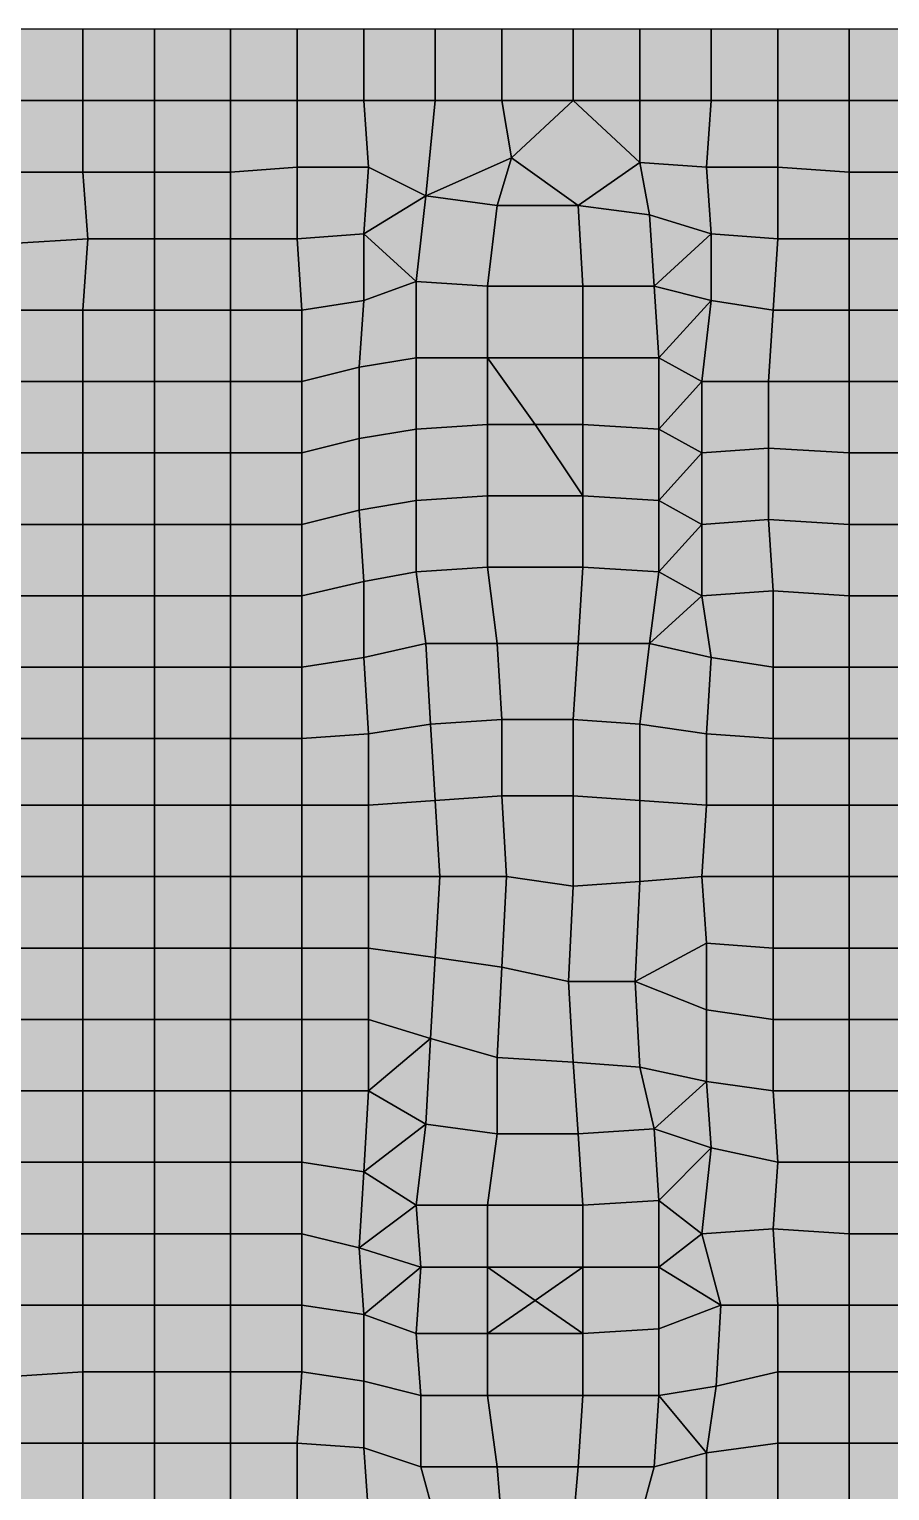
# Model space of a CAD drawing. Header units: metres. Extents: x -7480 to 79269, y -9100 to 45880.
# Drawn here: x 3474 to 7090, y 38440 to 44580 of the extents above; entities that cross this region are included whole.
import ezdxf

# ---------------------------------------------------------------- set-up
doc = ezdxf.new("R2010")
doc.units = ezdxf.units.M
doc.layers.add('COLOR_1', color=1, linetype='Continuous')
doc.layers.add('COLOR_181', color=181, linetype='Continuous')

msp = doc.modelspace()

# ---------------------------------------------------------------- hatches: boundary and pattern name
at = {"layer": 'COLOR_1'}
for points in [[(4880, 39780), (5100, 39640), (5140, 39980)], [(5100, 39640), (5400, 39640), (5440, 39940), (5140, 39980)], [(5400, 39640), (5800, 39640), (5780, 39940), (5440, 39940)], [(5780, 39940), (5800, 39640), (6120, 39660), (6100, 39960)], [(4860, 39460), (5100, 39640), (4880, 39780)], [(5100, 39640), (5120, 39380), (5400, 39380), (5400, 39640)], [(6120, 38840), (6360, 38880), (6380, 39220), (6120, 39120)], [(5800, 38840), (6120, 38840), (6120, 39120), (5800, 39100)], [(4880, 38620), (5120, 38540), (5120, 38840), (4880, 38900)], [(6120, 38840), (6320, 38600), (6360, 38880)], [(5120, 38540), (5440, 38540), (5400, 38840), (5120, 38840)], [(5400, 38840), (5440, 38540), (5780, 38540), (5800, 38840)], [(5780, 38540), (6100, 38540), (6120, 38840), (5800, 38840)], [(6100, 38540), (6320, 38600), (6120, 38840)], [(5440, 38540), (5460, 38300), (5760, 38300), (5780, 38540)], [(5760, 38300), (6040, 38320), (6100, 38540), (5780, 38540)]]:
    msp.add_hatch(color=256, dxfattribs=at).paths.add_polyline_path(points)
at = {"layer": 'COLOR_181'}
for points in [[(3400, 44280), (3700, 44280), (3700, 44580), (3400, 44580)], [(3700, 44280), (4000, 44280), (4000, 44580), (3700, 44580)], [(4000, 44280), (4320, 44280), (4320, 44580), (4000, 44580)], [(4320, 44280), (4600, 44280), (4600, 44580), (4320, 44580)], [(4600, 44280), (4880, 44280), (4880, 44580), (4600, 44580)], [(4880, 44280), (5180, 44280), (5180, 44580), (4880, 44580)], [(5180, 44280), (5460, 44280), (5460, 44580), (5180, 44580)], [(5460, 44280), (5760, 44280), (5760, 44580), (5460, 44580)], [(5760, 44280), (6040, 44280), (6040, 44580), (5760, 44580)], [(6040, 44280), (6340, 44280), (6340, 44580), (6040, 44580)], [(6340, 44280), (6620, 44280), (6620, 44580), (6340, 44580)], [(6620, 44280), (6920, 44280), (6920, 44580), (6620, 44580)], [(6920, 44280), (7220, 44280), (7220, 44580), (6920, 44580)], [(3400, 43980), (3700, 43980), (3700, 44280), (3400, 44280)], [(3700, 43980), (4000, 43980), (4000, 44280), (3700, 44280)], [(4000, 43980), (4320, 43980), (4320, 44280), (4000, 44280)], [(4320, 43980), (4600, 44000), (4600, 44280), (4320, 44280)], [(4600, 44000), (4900, 44000), (4880, 44280), (4600, 44280)], [(4880, 44280), (4900, 44000), (5140, 43880), (5180, 44280)], [(5140, 43880), (5500, 44040), (5460, 44280), (5180, 44280)], [(5460, 44280), (5500, 44040), (5760, 44280)], [(5500, 44040), (5780, 43840), (6040, 44020), (5760, 44280)], [(5760, 44280), (6040, 44020), (6040, 44280)], [(6040, 44020), (6320, 44000), (6340, 44280), (6040, 44280)], [(6320, 44000), (6620, 44000), (6620, 44280), (6340, 44280)], [(6620, 44000), (6920, 43980), (6920, 44280), (6620, 44280)], [(6920, 43980), (7220, 43980), (7220, 44280), (6920, 44280)], [(5140, 43880), (5440, 43840), (5500, 44040)], [(5440, 43840), (5780, 43840), (5500, 44040)], [(3400, 43680), (3720, 43700), (3700, 43980), (3400, 43980)], [(3700, 43980), (3720, 43700), (4000, 43700), (4000, 43980)], [(4000, 43700), (4320, 43700), (4320, 43980), (4000, 43980)], [(4320, 43700), (4600, 43700), (4600, 44000), (4320, 43980)], [(4600, 43700), (4880, 43720), (4900, 44000), (4600, 44000)], [(4880, 43720), (5140, 43880), (4900, 44000)], [(5780, 43840), (6080, 43800), (6040, 44020)], [(6040, 44020), (6080, 43800), (6340, 43720), (6320, 44000)], [(6320, 44000), (6340, 43720), (6620, 43700), (6620, 44000)], [(6620, 43700), (6920, 43700), (6920, 43980), (6620, 44000)], [(6920, 43700), (7220, 43700), (7220, 43980), (6920, 43980)], [(4880, 43720), (5100, 43520), (5140, 43880)], [(5100, 43520), (5400, 43500), (5440, 43840), (5140, 43880)], [(5400, 43500), (5800, 43500), (5780, 43840), (5440, 43840)], [(5780, 43840), (5800, 43500), (6100, 43500), (6080, 43800)], [(6080, 43800), (6100, 43500), (6340, 43720)], [(4600, 43700), (4620, 43400), (4880, 43440), (4880, 43720)], [(4880, 43440), (5100, 43520), (4880, 43720)], [(6100, 43500), (6340, 43440), (6340, 43720)], [(6340, 43440), (6600, 43400), (6620, 43700), (6340, 43720)], [(3400, 43400), (3700, 43400), (3720, 43700), (3400, 43680)], [(3700, 43400), (4000, 43400), (4000, 43700), (3720, 43700)], [(4000, 43400), (4320, 43400), (4320, 43700), (4000, 43700)], [(4320, 43400), (4620, 43400), (4600, 43700), (4320, 43700)], [(6600, 43400), (6920, 43400), (6920, 43700), (6620, 43700)], [(6920, 43400), (7220, 43400), (7220, 43700), (6920, 43700)], [(4860, 43160), (5100, 43200), (5100, 43520), (4880, 43440)], [(5100, 43200), (5400, 43200), (5400, 43500), (5100, 43520)], [(5400, 43200), (5800, 43200), (5800, 43500), (5400, 43500)], [(5800, 43200), (6120, 43200), (6100, 43500), (5800, 43500)], [(6100, 43500), (6120, 43200), (6340, 43440)], [(4620, 43100), (4860, 43160), (4880, 43440), (4620, 43400)], [(6120, 43200), (6300, 43100), (6340, 43440)], [(6300, 43100), (6580, 43100), (6600, 43400), (6340, 43440)], [(3400, 43100), (3700, 43100), (3700, 43400), (3400, 43400)], [(3700, 43100), (4000, 43100), (4000, 43400), (3700, 43400)], [(4000, 43100), (4320, 43100), (4320, 43400), (4000, 43400)], [(4320, 43100), (4620, 43100), (4620, 43400), (4320, 43400)], [(6580, 43100), (6920, 43100), (6920, 43400), (6600, 43400)], [(6920, 43100), (7220, 43100), (7220, 43400), (6920, 43400)], [(4860, 42860), (5100, 42900), (5100, 43200), (4860, 43160)], [(5100, 42900), (5400, 42920), (5400, 43200), (5100, 43200)], [(5400, 43200), (5600, 42920), (5800, 42920), (5800, 43200)], [(5400, 42920), (5600, 42920), (5400, 43200)], [(5800, 42920), (6120, 42900), (6120, 43200), (5800, 43200)], [(6120, 42900), (6300, 43100), (6120, 43200)], [(4620, 42800), (4860, 42860), (4860, 43160), (4620, 43100)], [(3400, 42800), (3700, 42800), (3700, 43100), (3400, 43100)], [(3700, 42800), (4000, 42800), (4000, 43100), (3700, 43100)], [(4000, 42800), (4320, 42800), (4320, 43100), (4000, 43100)], [(4320, 42800), (4620, 42800), (4620, 43100), (4320, 43100)], [(6120, 42900), (6300, 42800), (6300, 43100)], [(6300, 42800), (6580, 42820), (6580, 43100), (6300, 43100)], [(6580, 42820), (6920, 42800), (6920, 43100), (6580, 43100)], [(6920, 42800), (7220, 42800), (7220, 43100), (6920, 43100)], [(5100, 42600), (5400, 42620), (5400, 42920), (5100, 42900)], [(5400, 42620), (5800, 42620), (5600, 42920), (5400, 42920)], [(5600, 42920), (5800, 42620), (5800, 42920)], [(5800, 42620), (6120, 42600), (6120, 42900), (5800, 42920)], [(4620, 42500), (4860, 42560), (4860, 42860), (4620, 42800)], [(4860, 42560), (5100, 42600), (5100, 42900), (4860, 42860)], [(6120, 42600), (6300, 42800), (6120, 42900)], [(3400, 42500), (3700, 42500), (3700, 42800), (3400, 42800)], [(3700, 42500), (4000, 42500), (4000, 42800), (3700, 42800)], [(4000, 42500), (4320, 42500), (4320, 42800), (4000, 42800)], [(4320, 42500), (4620, 42500), (4620, 42800), (4320, 42800)], [(6120, 42600), (6300, 42500), (6300, 42800)], [(6300, 42500), (6580, 42520), (6580, 42820), (6300, 42800)], [(6580, 42520), (6920, 42500), (6920, 42800), (6580, 42820)], [(6920, 42500), (7220, 42500), (7220, 42800), (6920, 42800)], [(5100, 42300), (5400, 42320), (5400, 42620), (5100, 42600)], [(5400, 42320), (5800, 42320), (5800, 42620), (5400, 42620)], [(5800, 42320), (6120, 42300), (6120, 42600), (5800, 42620)], [(4620, 42200), (4880, 42260), (4860, 42560), (4620, 42500)], [(4860, 42560), (4880, 42260), (5100, 42300), (5100, 42600)], [(6120, 42300), (6300, 42500), (6120, 42600)], [(3400, 42200), (3700, 42200), (3700, 42500), (3400, 42500)], [(3700, 42200), (4000, 42200), (4000, 42500), (3700, 42500)], [(4000, 42200), (4320, 42200), (4320, 42500), (4000, 42500)], [(4320, 42200), (4620, 42200), (4620, 42500), (4320, 42500)], [(6120, 42300), (6300, 42200), (6300, 42500)], [(6300, 42200), (6600, 42220), (6580, 42520), (6300, 42500)], [(6580, 42520), (6600, 42220), (6920, 42200), (6920, 42500)], [(6920, 42200), (7220, 42200), (7220, 42500), (6920, 42500)], [(5100, 42300), (5140, 42000), (5440, 42000), (5400, 42320)], [(5400, 42320), (5440, 42000), (5780, 42000), (5800, 42320)], [(5780, 42000), (6080, 42000), (6120, 42300), (5800, 42320)], [(4620, 41900), (4880, 41940), (4880, 42260), (4620, 42200)], [(4880, 41940), (5140, 42000), (5100, 42300), (4880, 42260)], [(6080, 42000), (6300, 42200), (6120, 42300)], [(3400, 41900), (3700, 41900), (3700, 42200), (3400, 42200)], [(3700, 41900), (4000, 41900), (4000, 42200), (3700, 42200)], [(4000, 41900), (4320, 41900), (4320, 42200), (4000, 42200)], [(4320, 41900), (4620, 41900), (4620, 42200), (4320, 42200)], [(6080, 42000), (6340, 41940), (6300, 42200)], [(6300, 42200), (6340, 41940), (6600, 41900), (6600, 42220)], [(6600, 41900), (6920, 41900), (6920, 42200), (6600, 42220)], [(6920, 41900), (7220, 41900), (7220, 42200), (6920, 42200)], [(4880, 41940), (4900, 41620), (5160, 41660), (5140, 42000)], [(5140, 42000), (5160, 41660), (5460, 41680), (5440, 42000)], [(5440, 42000), (5460, 41680), (5760, 41680), (5780, 42000)], [(5760, 41680), (6040, 41660), (6080, 42000), (5780, 42000)], [(6040, 41660), (6320, 41620), (6340, 41940), (6080, 42000)], [(4620, 41600), (4900, 41620), (4880, 41940), (4620, 41900)], [(6320, 41620), (6600, 41600), (6600, 41900), (6340, 41940)], [(3400, 41600), (3700, 41600), (3700, 41900), (3400, 41900)], [(3700, 41600), (4000, 41600), (4000, 41900), (3700, 41900)], [(4000, 41600), (4320, 41600), (4320, 41900), (4000, 41900)], [(4320, 41600), (4620, 41600), (4620, 41900), (4320, 41900)], [(6600, 41600), (6920, 41600), (6920, 41900), (6600, 41900)], [(6920, 41600), (7220, 41600), (7220, 41900), (6920, 41900)], [(4900, 41320), (5180, 41340), (5160, 41660), (4900, 41620)], [(5160, 41660), (5180, 41340), (5460, 41360), (5460, 41680)], [(5460, 41360), (5760, 41360), (5760, 41680), (5460, 41680)], [(5760, 41360), (6040, 41340), (6040, 41660), (5760, 41680)], [(6040, 41340), (6320, 41320), (6320, 41620), (6040, 41660)], [(3400, 41320), (3700, 41320), (3700, 41600), (3400, 41600)], [(3700, 41320), (4000, 41320), (4000, 41600), (3700, 41600)], [(4000, 41320), (4320, 41320), (4320, 41600), (4000, 41600)], [(4320, 41320), (4620, 41320), (4620, 41600), (4320, 41600)], [(4620, 41320), (4900, 41320), (4900, 41620), (4620, 41600)], [(6320, 41320), (6600, 41320), (6600, 41600), (6320, 41620)], [(6600, 41320), (6920, 41320), (6920, 41600), (6600, 41600)], [(6920, 41320), (7220, 41320), (7220, 41600), (6920, 41600)], [(4900, 41020), (5200, 41020), (5180, 41340), (4900, 41320)], [(5180, 41340), (5200, 41020), (5480, 41020), (5460, 41360)], [(5460, 41360), (5480, 41020), (5760, 40980), (5760, 41360)], [(5760, 40980), (6040, 41000), (6040, 41340), (5760, 41360)], [(6040, 41000), (6300, 41020), (6320, 41320), (6040, 41340)], [(3400, 41020), (3700, 41020), (3700, 41320), (3400, 41320)], [(3700, 41020), (4000, 41020), (4000, 41320), (3700, 41320)], [(4000, 41020), (4320, 41020), (4320, 41320), (4000, 41320)], [(4320, 41020), (4620, 41020), (4620, 41320), (4320, 41320)], [(4620, 41020), (4900, 41020), (4900, 41320), (4620, 41320)], [(6300, 41020), (6600, 41020), (6600, 41320), (6320, 41320)], [(6600, 41020), (6920, 41020), (6920, 41320), (6600, 41320)], [(6920, 41020), (7220, 41020), (7220, 41320), (6920, 41320)], [(3400, 40720), (3700, 40720), (3700, 41020), (3400, 41020)], [(3700, 40720), (4000, 40720), (4000, 41020), (3700, 41020)], [(4000, 40720), (4320, 40720), (4320, 41020), (4000, 41020)], [(4320, 40720), (4620, 40720), (4620, 41020), (4320, 41020)], [(4620, 40720), (4900, 40720), (4900, 41020), (4620, 41020)], [(4900, 40720), (5180, 40680), (5200, 41020), (4900, 41020)], [(5180, 40680), (5460, 40640), (5480, 41020), (5200, 41020)], [(5460, 40640), (5740, 40580), (5760, 40980), (5480, 41020)], [(6020, 40580), (6320, 40740), (6300, 41020), (6040, 41000)], [(6300, 41020), (6320, 40740), (6600, 40720), (6600, 41020)], [(6600, 40720), (6920, 40720), (6920, 41020), (6600, 41020)], [(6920, 40720), (7220, 40720), (7220, 41020), (6920, 41020)], [(5740, 40580), (6020, 40580), (6040, 41000), (5760, 40980)], [(3400, 40420), (3700, 40420), (3700, 40720), (3400, 40720)], [(3700, 40420), (4000, 40420), (4000, 40720), (3700, 40720)], [(4000, 40420), (4320, 40420), (4320, 40720), (4000, 40720)], [(4320, 40420), (4620, 40420), (4620, 40720), (4320, 40720)], [(4620, 40420), (4900, 40420), (4900, 40720), (4620, 40720)], [(4900, 40420), (5160, 40340), (5180, 40680), (4900, 40720)], [(6020, 40580), (6320, 40460), (6320, 40740)], [(6320, 40460), (6600, 40420), (6600, 40720), (6320, 40740)], [(6600, 40420), (6920, 40420), (6920, 40720), (6600, 40720)], [(6920, 40420), (7220, 40420), (7220, 40720), (6920, 40720)], [(5160, 40340), (5440, 40260), (5460, 40640), (5180, 40680)], [(5440, 40260), (5760, 40240), (5740, 40580), (5460, 40640)], [(5740, 40580), (5760, 40240), (6040, 40220), (6020, 40580)], [(6020, 40580), (6040, 40220), (6320, 40160), (6320, 40460)], [(3400, 40120), (3700, 40120), (3700, 40420), (3400, 40420)], [(3700, 40120), (4000, 40120), (4000, 40420), (3700, 40420)], [(4000, 40120), (4320, 40120), (4320, 40420), (4000, 40420)], [(4320, 40120), (4620, 40120), (4620, 40420), (4320, 40420)], [(4620, 40120), (4900, 40120), (4900, 40420), (4620, 40420)], [(4900, 40120), (5160, 40340), (4900, 40420)], [(6320, 40160), (6600, 40120), (6600, 40420), (6320, 40460)], [(6600, 40120), (6920, 40120), (6920, 40420), (6600, 40420)], [(6920, 40120), (7220, 40120), (7220, 40420), (6920, 40420)], [(4900, 40120), (5140, 39980), (5160, 40340)], [(5140, 39980), (5440, 39940), (5440, 40260), (5160, 40340)], [(5440, 39940), (5780, 39940), (5760, 40240), (5440, 40260)], [(5760, 40240), (5780, 39940), (6100, 39960), (6040, 40220)], [(6040, 40220), (6100, 39960), (6320, 40160)], [(6100, 39960), (6340, 39880), (6320, 40160)], [(6320, 40160), (6340, 39880), (6620, 39820), (6600, 40120)], [(3400, 39820), (3700, 39820), (3700, 40120), (3400, 40120)], [(3700, 39820), (4000, 39820), (4000, 40120), (3700, 40120)], [(4000, 39820), (4320, 39820), (4320, 40120), (4000, 40120)], [(4320, 39820), (4620, 39820), (4620, 40120), (4320, 40120)], [(4620, 39820), (4880, 39780), (4900, 40120), (4620, 40120)], [(4880, 39780), (5140, 39980), (4900, 40120)], [(6600, 40120), (6620, 39820), (6920, 39820), (6920, 40120)], [(6920, 39820), (7220, 39820), (7220, 40120), (6920, 40120)], [(6100, 39960), (6120, 39660), (6340, 39880)], [(6120, 39660), (6300, 39520), (6340, 39880)], [(6300, 39520), (6600, 39540), (6620, 39820), (6340, 39880)], [(3400, 39520), (3700, 39520), (3700, 39820), (3400, 39820)], [(3700, 39520), (4000, 39520), (4000, 39820), (3700, 39820)], [(4000, 39520), (4320, 39520), (4320, 39820), (4000, 39820)], [(4320, 39520), (4620, 39520), (4620, 39820), (4320, 39820)], [(4620, 39520), (4860, 39460), (4880, 39780), (4620, 39820)], [(6600, 39540), (6920, 39520), (6920, 39820), (6620, 39820)], [(6920, 39520), (7220, 39520), (7220, 39820), (6920, 39820)], [(4860, 39460), (5120, 39380), (5100, 39640)], [(5400, 39380), (5800, 39380), (5800, 39640), (5400, 39640)], [(5800, 39380), (6120, 39380), (6120, 39660), (5800, 39640)], [(6120, 39380), (6300, 39520), (6120, 39660)], [(3300, 39220), (3700, 39220), (3700, 39520), (3400, 39520)], [(3700, 39220), (4000, 39220), (4000, 39520), (3700, 39520)], [(4000, 39220), (4320, 39220), (4320, 39520), (4000, 39520)], [(4320, 39220), (4620, 39220), (4620, 39520), (4320, 39520)], [(4620, 39220), (4880, 39180), (4860, 39460), (4620, 39520)], [(6120, 39380), (6380, 39220), (6300, 39520)], [(6300, 39520), (6380, 39220), (6620, 39220), (6600, 39540)], [(6600, 39540), (6620, 39220), (6920, 39220), (6920, 39520)], [(6920, 39220), (7220, 39220), (7220, 39520), (6920, 39520)], [(4860, 39460), (4880, 39180), (5120, 39380)], [(4880, 39180), (5100, 39100), (5120, 39380)], [(5100, 39100), (5400, 39100), (5400, 39380), (5120, 39380)], [(5400, 39100), (5600, 39240), (5400, 39380)], [(5400, 39380), (5600, 39240), (5800, 39380)], [(5600, 39240), (5800, 39100), (5800, 39380)], [(5800, 39100), (6120, 39120), (6120, 39380), (5800, 39380)], [(6120, 39120), (6380, 39220), (6120, 39380)], [(5400, 39100), (5800, 39100), (5600, 39240)], [(3300, 39220), (3400, 38920), (3700, 38940), (3700, 39220)], [(3700, 38940), (4000, 38940), (4000, 39220), (3700, 39220)], [(4000, 38940), (4320, 38940), (4320, 39220), (4000, 39220)], [(4320, 38940), (4620, 38940), (4620, 39220), (4320, 39220)], [(4620, 38940), (4880, 38900), (4880, 39180), (4620, 39220)], [(4880, 38900), (5120, 38840), (5100, 39100), (4880, 39180)], [(6360, 38880), (6620, 38940), (6620, 39220), (6380, 39220)], [(6620, 38940), (6920, 38940), (6920, 39220), (6620, 39220)], [(6920, 38940), (7220, 38940), (7220, 39220), (6920, 39220)], [(5100, 39100), (5120, 38840), (5400, 38840), (5400, 39100)], [(5400, 38840), (5800, 38840), (5800, 39100), (5400, 39100)], [(3400, 38640), (3700, 38640), (3700, 38940), (3400, 38920)], [(3700, 38640), (4000, 38640), (4000, 38940), (3700, 38940)], [(4000, 38640), (4320, 38640), (4320, 38940), (4000, 38940)], [(4320, 38640), (4600, 38640), (4620, 38940), (4320, 38940)], [(4600, 38640), (4880, 38620), (4880, 38900), (4620, 38940)], [(6320, 38600), (6620, 38640), (6620, 38940), (6360, 38880)], [(6620, 38640), (6920, 38640), (6920, 38940), (6620, 38940)], [(6920, 38640), (7220, 38640), (7220, 38940), (6920, 38940)], [(3400, 38340), (3700, 38340), (3700, 38640), (3400, 38640)], [(3700, 38340), (4000, 38340), (4000, 38640), (3700, 38640)], [(4000, 38340), (4320, 38340), (4320, 38640), (4000, 38640)], [(4320, 38340), (4600, 38340), (4600, 38640), (4320, 38640)], [(4600, 38340), (4900, 38340), (4880, 38620), (4600, 38640)], [(6320, 38320), (6620, 38340), (6620, 38640), (6320, 38600)], [(6620, 38340), (6920, 38340), (6920, 38640), (6620, 38640)], [(6920, 38340), (7220, 38340), (7220, 38640), (6920, 38640)], [(4880, 38620), (4900, 38340), (5180, 38320), (5120, 38540)], [(6040, 38320), (6320, 38320), (6320, 38600), (6100, 38540)], [(5120, 38540), (5180, 38320), (5460, 38300), (5440, 38540)]]:
    msp.add_hatch(color=256, dxfattribs=at).paths.add_polyline_path(points)

# ---------------------------------------------------------------- linework, layer by layer
at = {"layer": 'COLOR_1'}
for points in [[(4880, 39780), (5100, 39640), (5140, 39980)], [(5100, 39640), (5400, 39640), (5440, 39940), (5140, 39980)], [(5400, 39640), (5800, 39640), (5780, 39940), (5440, 39940)], [(5780, 39940), (5800, 39640), (6120, 39660), (6100, 39960)], [(4860, 39460), (5100, 39640), (4880, 39780)], [(5100, 39640), (5120, 39380), (5400, 39380), (5400, 39640)], [(6120, 38840), (6360, 38880), (6380, 39220), (6120, 39120)], [(5800, 38840), (6120, 38840), (6120, 39120), (5800, 39100)], [(4880, 38620), (5120, 38540), (5120, 38840), (4880, 38900)], [(6120, 38840), (6320, 38600), (6360, 38880)], [(5120, 38540), (5440, 38540), (5400, 38840), (5120, 38840)], [(5400, 38840), (5440, 38540), (5780, 38540), (5800, 38840)], [(5780, 38540), (6100, 38540), (6120, 38840), (5800, 38840)], [(6100, 38540), (6320, 38600), (6120, 38840)], [(5440, 38540), (5460, 38300), (5760, 38300), (5780, 38540)], [(5760, 38300), (6040, 38320), (6100, 38540), (5780, 38540)]]:
    msp.add_lwpolyline(points, close=True, dxfattribs=at)
at = {"layer": 'COLOR_181'}
for points in [[(3400, 44280), (3700, 44280), (3700, 44580), (3400, 44580)], [(3700, 44280), (4000, 44280), (4000, 44580), (3700, 44580)], [(4000, 44280), (4320, 44280), (4320, 44580), (4000, 44580)], [(4320, 44280), (4600, 44280), (4600, 44580), (4320, 44580)], [(4600, 44280), (4880, 44280), (4880, 44580), (4600, 44580)], [(4880, 44280), (5180, 44280), (5180, 44580), (4880, 44580)], [(5180, 44280), (5460, 44280), (5460, 44580), (5180, 44580)], [(5460, 44280), (5760, 44280), (5760, 44580), (5460, 44580)], [(5760, 44280), (6040, 44280), (6040, 44580), (5760, 44580)], [(6040, 44280), (6340, 44280), (6340, 44580), (6040, 44580)], [(6340, 44280), (6620, 44280), (6620, 44580), (6340, 44580)], [(6620, 44280), (6920, 44280), (6920, 44580), (6620, 44580)], [(6920, 44280), (7220, 44280), (7220, 44580), (6920, 44580)], [(3400, 43980), (3700, 43980), (3700, 44280), (3400, 44280)], [(3700, 43980), (4000, 43980), (4000, 44280), (3700, 44280)], [(4000, 43980), (4320, 43980), (4320, 44280), (4000, 44280)], [(4320, 43980), (4600, 44000), (4600, 44280), (4320, 44280)], [(4600, 44000), (4900, 44000), (4880, 44280), (4600, 44280)], [(4880, 44280), (4900, 44000), (5140, 43880), (5180, 44280)], [(5140, 43880), (5500, 44040), (5460, 44280), (5180, 44280)], [(5460, 44280), (5500, 44040), (5760, 44280)], [(5500, 44040), (5780, 43840), (6040, 44020), (5760, 44280)], [(5760, 44280), (6040, 44020), (6040, 44280)], [(6040, 44020), (6320, 44000), (6340, 44280), (6040, 44280)], [(6320, 44000), (6620, 44000), (6620, 44280), (6340, 44280)], [(6620, 44000), (6920, 43980), (6920, 44280), (6620, 44280)], [(6920, 43980), (7220, 43980), (7220, 44280), (6920, 44280)], [(5140, 43880), (5440, 43840), (5500, 44040)], [(5440, 43840), (5780, 43840), (5500, 44040)], [(3400, 43680), (3720, 43700), (3700, 43980), (3400, 43980)], [(3700, 43980), (3720, 43700), (4000, 43700), (4000, 43980)], [(4000, 43700), (4320, 43700), (4320, 43980), (4000, 43980)], [(4320, 43700), (4600, 43700), (4600, 44000), (4320, 43980)], [(4600, 43700), (4880, 43720), (4900, 44000), (4600, 44000)], [(4880, 43720), (5140, 43880), (4900, 44000)], [(5780, 43840), (6080, 43800), (6040, 44020)], [(6040, 44020), (6080, 43800), (6340, 43720), (6320, 44000)], [(6320, 44000), (6340, 43720), (6620, 43700), (6620, 44000)], [(6620, 43700), (6920, 43700), (6920, 43980), (6620, 44000)], [(6920, 43700), (7220, 43700), (7220, 43980), (6920, 43980)], [(4880, 43720), (5100, 43520), (5140, 43880)], [(5100, 43520), (5400, 43500), (5440, 43840), (5140, 43880)], [(5400, 43500), (5800, 43500), (5780, 43840), (5440, 43840)], [(5780, 43840), (5800, 43500), (6100, 43500), (6080, 43800)], [(6080, 43800), (6100, 43500), (6340, 43720)], [(4600, 43700), (4620, 43400), (4880, 43440), (4880, 43720)], [(4880, 43440), (5100, 43520), (4880, 43720)], [(6100, 43500), (6340, 43440), (6340, 43720)], [(6340, 43440), (6600, 43400), (6620, 43700), (6340, 43720)], [(3400, 43400), (3700, 43400), (3720, 43700), (3400, 43680)], [(3700, 43400), (4000, 43400), (4000, 43700), (3720, 43700)], [(4000, 43400), (4320, 43400), (4320, 43700), (4000, 43700)], [(4320, 43400), (4620, 43400), (4600, 43700), (4320, 43700)], [(6600, 43400), (6920, 43400), (6920, 43700), (6620, 43700)], [(6920, 43400), (7220, 43400), (7220, 43700), (6920, 43700)], [(4860, 43160), (5100, 43200), (5100, 43520), (4880, 43440)], [(5100, 43200), (5400, 43200), (5400, 43500), (5100, 43520)], [(5400, 43200), (5800, 43200), (5800, 43500), (5400, 43500)], [(5800, 43200), (6120, 43200), (6100, 43500), (5800, 43500)], [(6100, 43500), (6120, 43200), (6340, 43440)], [(4620, 43100), (4860, 43160), (4880, 43440), (4620, 43400)], [(6120, 43200), (6300, 43100), (6340, 43440)], [(6300, 43100), (6580, 43100), (6600, 43400), (6340, 43440)], [(3400, 43100), (3700, 43100), (3700, 43400), (3400, 43400)], [(3700, 43100), (4000, 43100), (4000, 43400), (3700, 43400)], [(4000, 43100), (4320, 43100), (4320, 43400), (4000, 43400)], [(4320, 43100), (4620, 43100), (4620, 43400), (4320, 43400)], [(6580, 43100), (6920, 43100), (6920, 43400), (6600, 43400)], [(6920, 43100), (7220, 43100), (7220, 43400), (6920, 43400)], [(4860, 42860), (5100, 42900), (5100, 43200), (4860, 43160)], [(5100, 42900), (5400, 42920), (5400, 43200), (5100, 43200)], [(5400, 43200), (5600, 42920), (5800, 42920), (5800, 43200)], [(5400, 42920), (5600, 42920), (5400, 43200)], [(5800, 42920), (6120, 42900), (6120, 43200), (5800, 43200)], [(6120, 42900), (6300, 43100), (6120, 43200)], [(4620, 42800), (4860, 42860), (4860, 43160), (4620, 43100)], [(3400, 42800), (3700, 42800), (3700, 43100), (3400, 43100)], [(3700, 42800), (4000, 42800), (4000, 43100), (3700, 43100)], [(4000, 42800), (4320, 42800), (4320, 43100), (4000, 43100)], [(4320, 42800), (4620, 42800), (4620, 43100), (4320, 43100)], [(6120, 42900), (6300, 42800), (6300, 43100)], [(6300, 42800), (6580, 42820), (6580, 43100), (6300, 43100)], [(6580, 42820), (6920, 42800), (6920, 43100), (6580, 43100)], [(6920, 42800), (7220, 42800), (7220, 43100), (6920, 43100)], [(5100, 42600), (5400, 42620), (5400, 42920), (5100, 42900)], [(5400, 42620), (5800, 42620), (5600, 42920), (5400, 42920)], [(5600, 42920), (5800, 42620), (5800, 42920)], [(5800, 42620), (6120, 42600), (6120, 42900), (5800, 42920)], [(4620, 42500), (4860, 42560), (4860, 42860), (4620, 42800)], [(4860, 42560), (5100, 42600), (5100, 42900), (4860, 42860)], [(6120, 42600), (6300, 42800), (6120, 42900)], [(3400, 42500), (3700, 42500), (3700, 42800), (3400, 42800)], [(3700, 42500), (4000, 42500), (4000, 42800), (3700, 42800)], [(4000, 42500), (4320, 42500), (4320, 42800), (4000, 42800)], [(4320, 42500), (4620, 42500), (4620, 42800), (4320, 42800)], [(6120, 42600), (6300, 42500), (6300, 42800)], [(6300, 42500), (6580, 42520), (6580, 42820), (6300, 42800)], [(6580, 42520), (6920, 42500), (6920, 42800), (6580, 42820)], [(6920, 42500), (7220, 42500), (7220, 42800), (6920, 42800)], [(5100, 42300), (5400, 42320), (5400, 42620), (5100, 42600)], [(5400, 42320), (5800, 42320), (5800, 42620), (5400, 42620)], [(5800, 42320), (6120, 42300), (6120, 42600), (5800, 42620)], [(4620, 42200), (4880, 42260), (4860, 42560), (4620, 42500)], [(4860, 42560), (4880, 42260), (5100, 42300), (5100, 42600)], [(6120, 42300), (6300, 42500), (6120, 42600)], [(3400, 42200), (3700, 42200), (3700, 42500), (3400, 42500)], [(3700, 42200), (4000, 42200), (4000, 42500), (3700, 42500)], [(4000, 42200), (4320, 42200), (4320, 42500), (4000, 42500)], [(4320, 42200), (4620, 42200), (4620, 42500), (4320, 42500)], [(6120, 42300), (6300, 42200), (6300, 42500)], [(6300, 42200), (6600, 42220), (6580, 42520), (6300, 42500)], [(6580, 42520), (6600, 42220), (6920, 42200), (6920, 42500)], [(6920, 42200), (7220, 42200), (7220, 42500), (6920, 42500)], [(5100, 42300), (5140, 42000), (5440, 42000), (5400, 42320)], [(5400, 42320), (5440, 42000), (5780, 42000), (5800, 42320)], [(5780, 42000), (6080, 42000), (6120, 42300), (5800, 42320)], [(4620, 41900), (4880, 41940), (4880, 42260), (4620, 42200)], [(4880, 41940), (5140, 42000), (5100, 42300), (4880, 42260)], [(6080, 42000), (6300, 42200), (6120, 42300)], [(3400, 41900), (3700, 41900), (3700, 42200), (3400, 42200)], [(3700, 41900), (4000, 41900), (4000, 42200), (3700, 42200)], [(4000, 41900), (4320, 41900), (4320, 42200), (4000, 42200)], [(4320, 41900), (4620, 41900), (4620, 42200), (4320, 42200)], [(6080, 42000), (6340, 41940), (6300, 42200)], [(6300, 42200), (6340, 41940), (6600, 41900), (6600, 42220)], [(6600, 41900), (6920, 41900), (6920, 42200), (6600, 42220)], [(6920, 41900), (7220, 41900), (7220, 42200), (6920, 42200)], [(4880, 41940), (4900, 41620), (5160, 41660), (5140, 42000)], [(5140, 42000), (5160, 41660), (5460, 41680), (5440, 42000)], [(5440, 42000), (5460, 41680), (5760, 41680), (5780, 42000)], [(5760, 41680), (6040, 41660), (6080, 42000), (5780, 42000)], [(6040, 41660), (6320, 41620), (6340, 41940), (6080, 42000)], [(4620, 41600), (4900, 41620), (4880, 41940), (4620, 41900)], [(6320, 41620), (6600, 41600), (6600, 41900), (6340, 41940)], [(3400, 41600), (3700, 41600), (3700, 41900), (3400, 41900)], [(3700, 41600), (4000, 41600), (4000, 41900), (3700, 41900)], [(4000, 41600), (4320, 41600), (4320, 41900), (4000, 41900)], [(4320, 41600), (4620, 41600), (4620, 41900), (4320, 41900)], [(6600, 41600), (6920, 41600), (6920, 41900), (6600, 41900)], [(6920, 41600), (7220, 41600), (7220, 41900), (6920, 41900)], [(4900, 41320), (5180, 41340), (5160, 41660), (4900, 41620)], [(5160, 41660), (5180, 41340), (5460, 41360), (5460, 41680)], [(5460, 41360), (5760, 41360), (5760, 41680), (5460, 41680)], [(5760, 41360), (6040, 41340), (6040, 41660), (5760, 41680)], [(6040, 41340), (6320, 41320), (6320, 41620), (6040, 41660)], [(3400, 41320), (3700, 41320), (3700, 41600), (3400, 41600)], [(3700, 41320), (4000, 41320), (4000, 41600), (3700, 41600)], [(4000, 41320), (4320, 41320), (4320, 41600), (4000, 41600)], [(4320, 41320), (4620, 41320), (4620, 41600), (4320, 41600)], [(4620, 41320), (4900, 41320), (4900, 41620), (4620, 41600)], [(6320, 41320), (6600, 41320), (6600, 41600), (6320, 41620)], [(6600, 41320), (6920, 41320), (6920, 41600), (6600, 41600)], [(6920, 41320), (7220, 41320), (7220, 41600), (6920, 41600)], [(4900, 41020), (5200, 41020), (5180, 41340), (4900, 41320)], [(5180, 41340), (5200, 41020), (5480, 41020), (5460, 41360)], [(5460, 41360), (5480, 41020), (5760, 40980), (5760, 41360)], [(5760, 40980), (6040, 41000), (6040, 41340), (5760, 41360)], [(6040, 41000), (6300, 41020), (6320, 41320), (6040, 41340)], [(3400, 41020), (3700, 41020), (3700, 41320), (3400, 41320)], [(3700, 41020), (4000, 41020), (4000, 41320), (3700, 41320)], [(4000, 41020), (4320, 41020), (4320, 41320), (4000, 41320)], [(4320, 41020), (4620, 41020), (4620, 41320), (4320, 41320)], [(4620, 41020), (4900, 41020), (4900, 41320), (4620, 41320)], [(6300, 41020), (6600, 41020), (6600, 41320), (6320, 41320)], [(6600, 41020), (6920, 41020), (6920, 41320), (6600, 41320)], [(6920, 41020), (7220, 41020), (7220, 41320), (6920, 41320)], [(3400, 40720), (3700, 40720), (3700, 41020), (3400, 41020)], [(3700, 40720), (4000, 40720), (4000, 41020), (3700, 41020)], [(4000, 40720), (4320, 40720), (4320, 41020), (4000, 41020)], [(4320, 40720), (4620, 40720), (4620, 41020), (4320, 41020)], [(4620, 40720), (4900, 40720), (4900, 41020), (4620, 41020)], [(4900, 40720), (5180, 40680), (5200, 41020), (4900, 41020)], [(5180, 40680), (5460, 40640), (5480, 41020), (5200, 41020)], [(5460, 40640), (5740, 40580), (5760, 40980), (5480, 41020)], [(6020, 40580), (6320, 40740), (6300, 41020), (6040, 41000)], [(6300, 41020), (6320, 40740), (6600, 40720), (6600, 41020)], [(6600, 40720), (6920, 40720), (6920, 41020), (6600, 41020)], [(6920, 40720), (7220, 40720), (7220, 41020), (6920, 41020)], [(5740, 40580), (6020, 40580), (6040, 41000), (5760, 40980)], [(3400, 40420), (3700, 40420), (3700, 40720), (3400, 40720)], [(3700, 40420), (4000, 40420), (4000, 40720), (3700, 40720)], [(4000, 40420), (4320, 40420), (4320, 40720), (4000, 40720)], [(4320, 40420), (4620, 40420), (4620, 40720), (4320, 40720)], [(4620, 40420), (4900, 40420), (4900, 40720), (4620, 40720)], [(4900, 40420), (5160, 40340), (5180, 40680), (4900, 40720)], [(6020, 40580), (6320, 40460), (6320, 40740)], [(6320, 40460), (6600, 40420), (6600, 40720), (6320, 40740)], [(6600, 40420), (6920, 40420), (6920, 40720), (6600, 40720)], [(6920, 40420), (7220, 40420), (7220, 40720), (6920, 40720)], [(5160, 40340), (5440, 40260), (5460, 40640), (5180, 40680)], [(5440, 40260), (5760, 40240), (5740, 40580), (5460, 40640)], [(5740, 40580), (5760, 40240), (6040, 40220), (6020, 40580)], [(6020, 40580), (6040, 40220), (6320, 40160), (6320, 40460)], [(3400, 40120), (3700, 40120), (3700, 40420), (3400, 40420)], [(3700, 40120), (4000, 40120), (4000, 40420), (3700, 40420)], [(4000, 40120), (4320, 40120), (4320, 40420), (4000, 40420)], [(4320, 40120), (4620, 40120), (4620, 40420), (4320, 40420)], [(4620, 40120), (4900, 40120), (4900, 40420), (4620, 40420)], [(4900, 40120), (5160, 40340), (4900, 40420)], [(6320, 40160), (6600, 40120), (6600, 40420), (6320, 40460)], [(6600, 40120), (6920, 40120), (6920, 40420), (6600, 40420)], [(6920, 40120), (7220, 40120), (7220, 40420), (6920, 40420)], [(4900, 40120), (5140, 39980), (5160, 40340)], [(5140, 39980), (5440, 39940), (5440, 40260), (5160, 40340)], [(5440, 39940), (5780, 39940), (5760, 40240), (5440, 40260)], [(5760, 40240), (5780, 39940), (6100, 39960), (6040, 40220)], [(6040, 40220), (6100, 39960), (6320, 40160)], [(6100, 39960), (6340, 39880), (6320, 40160)], [(6320, 40160), (6340, 39880), (6620, 39820), (6600, 40120)], [(3400, 39820), (3700, 39820), (3700, 40120), (3400, 40120)], [(3700, 39820), (4000, 39820), (4000, 40120), (3700, 40120)], [(4000, 39820), (4320, 39820), (4320, 40120), (4000, 40120)], [(4320, 39820), (4620, 39820), (4620, 40120), (4320, 40120)], [(4620, 39820), (4880, 39780), (4900, 40120), (4620, 40120)], [(4880, 39780), (5140, 39980), (4900, 40120)], [(6600, 40120), (6620, 39820), (6920, 39820), (6920, 40120)], [(6920, 39820), (7220, 39820), (7220, 40120), (6920, 40120)], [(6100, 39960), (6120, 39660), (6340, 39880)], [(6120, 39660), (6300, 39520), (6340, 39880)], [(6300, 39520), (6600, 39540), (6620, 39820), (6340, 39880)], [(3400, 39520), (3700, 39520), (3700, 39820), (3400, 39820)], [(3700, 39520), (4000, 39520), (4000, 39820), (3700, 39820)], [(4000, 39520), (4320, 39520), (4320, 39820), (4000, 39820)], [(4320, 39520), (4620, 39520), (4620, 39820), (4320, 39820)], [(4620, 39520), (4860, 39460), (4880, 39780), (4620, 39820)], [(6600, 39540), (6920, 39520), (6920, 39820), (6620, 39820)], [(6920, 39520), (7220, 39520), (7220, 39820), (6920, 39820)], [(4860, 39460), (5120, 39380), (5100, 39640)], [(5400, 39380), (5800, 39380), (5800, 39640), (5400, 39640)], [(5800, 39380), (6120, 39380), (6120, 39660), (5800, 39640)], [(6120, 39380), (6300, 39520), (6120, 39660)], [(3300, 39220), (3700, 39220), (3700, 39520), (3400, 39520)], [(3700, 39220), (4000, 39220), (4000, 39520), (3700, 39520)], [(4000, 39220), (4320, 39220), (4320, 39520), (4000, 39520)], [(4320, 39220), (4620, 39220), (4620, 39520), (4320, 39520)], [(4620, 39220), (4880, 39180), (4860, 39460), (4620, 39520)], [(6120, 39380), (6380, 39220), (6300, 39520)], [(6300, 39520), (6380, 39220), (6620, 39220), (6600, 39540)], [(6600, 39540), (6620, 39220), (6920, 39220), (6920, 39520)], [(6920, 39220), (7220, 39220), (7220, 39520), (6920, 39520)], [(4860, 39460), (4880, 39180), (5120, 39380)], [(4880, 39180), (5100, 39100), (5120, 39380)], [(5100, 39100), (5400, 39100), (5400, 39380), (5120, 39380)], [(5400, 39100), (5600, 39240), (5400, 39380)], [(5400, 39380), (5600, 39240), (5800, 39380)], [(5600, 39240), (5800, 39100), (5800, 39380)], [(5800, 39100), (6120, 39120), (6120, 39380), (5800, 39380)], [(6120, 39120), (6380, 39220), (6120, 39380)], [(5400, 39100), (5800, 39100), (5600, 39240)], [(3300, 39220), (3400, 38920), (3700, 38940), (3700, 39220)], [(3700, 38940), (4000, 38940), (4000, 39220), (3700, 39220)], [(4000, 38940), (4320, 38940), (4320, 39220), (4000, 39220)], [(4320, 38940), (4620, 38940), (4620, 39220), (4320, 39220)], [(4620, 38940), (4880, 38900), (4880, 39180), (4620, 39220)], [(4880, 38900), (5120, 38840), (5100, 39100), (4880, 39180)], [(6360, 38880), (6620, 38940), (6620, 39220), (6380, 39220)], [(6620, 38940), (6920, 38940), (6920, 39220), (6620, 39220)], [(6920, 38940), (7220, 38940), (7220, 39220), (6920, 39220)], [(5100, 39100), (5120, 38840), (5400, 38840), (5400, 39100)], [(5400, 38840), (5800, 38840), (5800, 39100), (5400, 39100)], [(3400, 38640), (3700, 38640), (3700, 38940), (3400, 38920)], [(3700, 38640), (4000, 38640), (4000, 38940), (3700, 38940)], [(4000, 38640), (4320, 38640), (4320, 38940), (4000, 38940)], [(4320, 38640), (4600, 38640), (4620, 38940), (4320, 38940)], [(4600, 38640), (4880, 38620), (4880, 38900), (4620, 38940)], [(6320, 38600), (6620, 38640), (6620, 38940), (6360, 38880)], [(6620, 38640), (6920, 38640), (6920, 38940), (6620, 38940)], [(6920, 38640), (7220, 38640), (7220, 38940), (6920, 38940)], [(3400, 38340), (3700, 38340), (3700, 38640), (3400, 38640)], [(3700, 38340), (4000, 38340), (4000, 38640), (3700, 38640)], [(4000, 38340), (4320, 38340), (4320, 38640), (4000, 38640)], [(4320, 38340), (4600, 38340), (4600, 38640), (4320, 38640)], [(4600, 38340), (4900, 38340), (4880, 38620), (4600, 38640)], [(6320, 38320), (6620, 38340), (6620, 38640), (6320, 38600)], [(6620, 38340), (6920, 38340), (6920, 38640), (6620, 38640)], [(6920, 38340), (7220, 38340), (7220, 38640), (6920, 38640)], [(4880, 38620), (4900, 38340), (5180, 38320), (5120, 38540)], [(6040, 38320), (6320, 38320), (6320, 38600), (6100, 38540)], [(5120, 38540), (5180, 38320), (5460, 38300), (5440, 38540)]]:
    msp.add_lwpolyline(points, close=True, dxfattribs=at)

doc.saveas('drawing.dxf')
